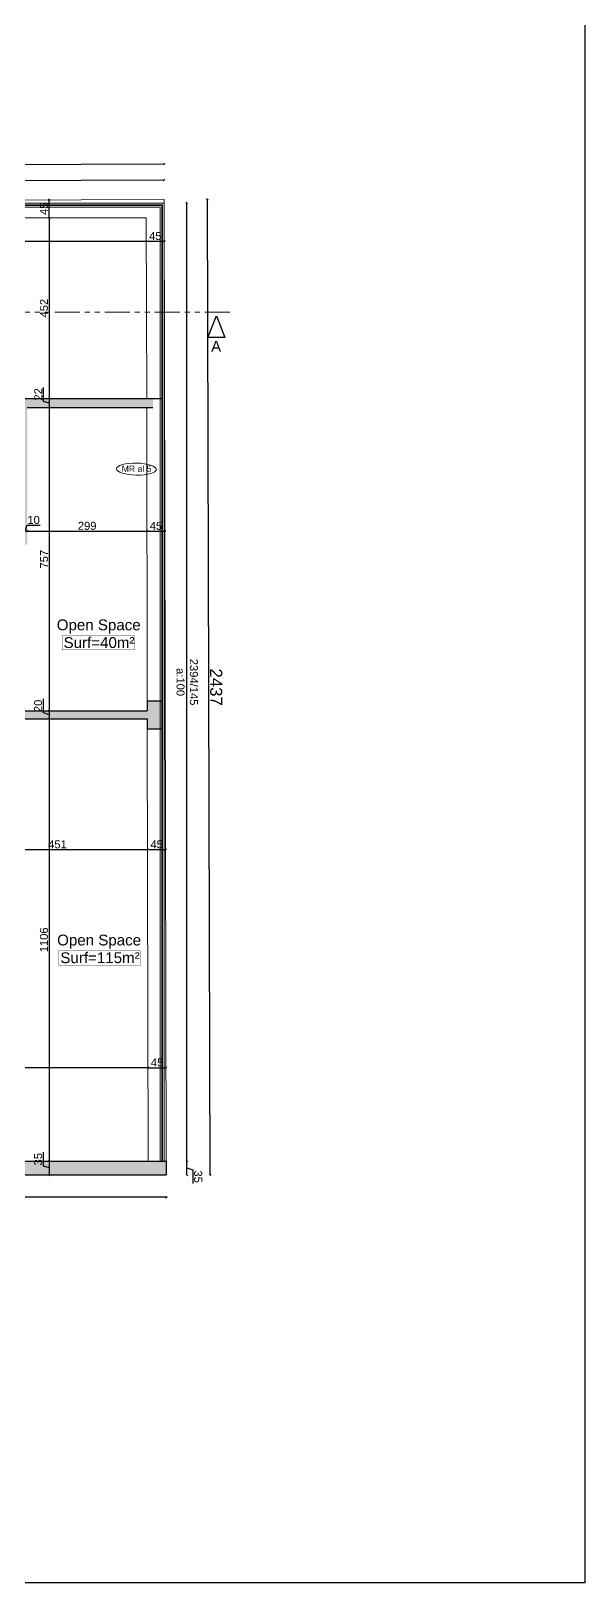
# Model space of a CAD drawing. Header units: millimetres. Extents: x 2804 to 3317, y 6834 to 7064.
# Drawn here: x 2864.03 to 2877.87, y 6833.79 to 6872.58 of the extents above; entities that cross this region are included whole.
import ezdxf

# ---------------------------------------------------------------- set-up
doc = ezdxf.new("R2010")
doc.units = ezdxf.units.MM
doc.header["$PDMODE"] = 1
doc.linetypes.add('PHANTOM2', pattern=[1.25, 0.625, -0.125, 0.125, -0.125, 0.125, -0.125])
for name, color, linetype, lineweight in [('cotation', 3, 'Continuous', 30), ('menuise', 50, 'Continuous', 18), ('texte', 3, 'Continuous', 9), ('zin fin', 6, 'Continuous', 9), ('zin menuiserie', 150, 'Continuous', 5), ('Zin mur', 30, 'Continuous', 30)]:
    doc.layers.add(name, color=color, linetype=linetype, lineweight=lineweight)
doc.layers.add('zin hatch mur', color=8, linetype='Continuous')
doc.layers.add('zin texte', color=33, linetype='Continuous')
doc.styles.add('ARIAL', font='arial.ttf')
doc.styles.add('PsikTxtStyle', font='arial.ttf')
doc.styles.get("Standard").update_dxf_attribs({"font": 'arial.ttf'})
doc.dimstyles.new('cotation 100', dxfattribs={"dimtxt": 0.2, "dimasz": 0.04, "dimexe": 0, "dimexo": 0, "dimgap": 0.03, "dimtad": 1, "dimdec": 0, "dimlfac": 100, "dimdsep": 46, "dimtxsty": 'ARIAL', "dimblk": 'OBLIQUE', "dimcen": 0.09, "dimse1": 1, "dimse2": 1, "dimclrd": 256, "dimclre": 256, "dimclrt": 256, "dimadec": 3, "dimazin": 2, "dimtfac": 1, "dimtdec": 0, "dimtofl": 0, "dimtmove": 1, "dimatfit": 3, "dimfxl": 0, "dimtolj": 1, "dimtzin": 0, "dimlwd": -1, "dimlwe": -1, "dimarcsym": 0})

# ---------------------------------------------------------------- blocks, each defined once
blk = doc.blocks.new('_Oblique')
at = {"color": 0, "linetype": 'ByBlock', "lineweight": -2}
blk.add_line((-0.5, -0.5), (0.5, 0.5), dxfattribs=at)
blk = doc.blocks.new('*D112')
at = {"layer": 'cotation', "transparency": 16777216}
blk.add_line((2868.505, 6843.992), (2868.437, 6868.366), dxfattribs=at)
at = {"layer": 'Defpoints', "color": 0, "transparency": 16777216}
for p in [(2867.355, 6868.363), (2868.437, 6868.366), (2867.407, 6843.989)]:
    blk.add_point(p, dxfattribs=at)
at = {"layer": 'cotation', "transparency": 16777216, "xscale": 0.04, "yscale": 0.04, "zscale": 0.04}
for p, rotation in [((2868.437, 6868.366), 90.15959209187983), ((2868.505, 6843.992), 270.1595920918798)]:
    blk.add_blockref('_Oblique', p, dxfattribs=dict(at, rotation=rotation))
at = {"layer": 'cotation', "transparency": 16777216, "insert": (2868.654, 6856.179), "char_height": 0.3, "attachment_point": 5, "rotation": 270.1596, "style": 'ARIAL'}
blk.add_mtext('\\A1;2437', dxfattribs=at)
blk = doc.blocks.new('*D94')
at = {"layer": 'cotation', "transparency": 16777216}
blk.add_line((2863.936, 6860.078), (2866.925, 6860.078), dxfattribs=at)
at = {"layer": 'Defpoints', "color": 0, "transparency": 16777216}
for p in [(2866.925, 6860.078), (2863.936, 6859.893), (2866.925, 6859.892)]:
    blk.add_point(p, dxfattribs=at)
at = {"layer": 'cotation', "transparency": 16777216, "xscale": 0.04, "yscale": 0.04, "zscale": 0.04}
for p, rotation in [((2863.936, 6860.078), 179.9957074835486), ((2866.925, 6860.078), 359.9957074835486)]:
    blk.add_blockref('_Oblique', p, dxfattribs=dict(at, rotation=rotation))
at = {"layer": 'cotation', "transparency": 16777216, "insert": (2865.431, 6860.21), "char_height": 0.2, "attachment_point": 5, "rotation": 359.9957, "style": 'ARIAL'}
blk.add_mtext('\\A1;299', dxfattribs=at)
blk = doc.blocks.new('*D111')
at = {"layer": 'cotation', "transparency": 16777216}
blk.add_line((2866.955, 6846.666), (2857.711, 6846.666), dxfattribs=at)
at = {"layer": 'Defpoints', "color": 0, "transparency": 16777216}
for p in [(2857.711, 6846.666), (2866.955, 6845.678), (2857.711, 6844.336)]:
    blk.add_point(p, dxfattribs=at)
at = {"layer": 'cotation', "transparency": 16777216, "xscale": 0.04, "yscale": 0.04, "zscale": 0.04, "rotation": 180}
blk.add_blockref('_Oblique', (2857.711, 6846.666), dxfattribs=at)
at = {"layer": 'cotation', "transparency": 16777216, "xscale": 0.04, "yscale": 0.04, "zscale": 0.04}
blk.add_blockref('_Oblique', (2866.955, 6846.666), dxfattribs=at)
at = {"layer": 'cotation', "transparency": 16777216, "insert": (2862.333, 6846.798), "char_height": 0.2, "attachment_point": 5, "style": 'ARIAL'}
blk.add_mtext('\\A1;924', dxfattribs=at)
blk = doc.blocks.new('*D113')
at = {"layer": 'cotation', "transparency": 16777216}
blk.add_line((2867.407, 6843.433), (2857.361, 6843.432), dxfattribs=at)
at = {"layer": 'Defpoints', "color": 0, "transparency": 16777216}
for p in [(2857.361, 6843.988), (2867.407, 6843.989), (2857.361, 6843.432)]:
    blk.add_point(p, dxfattribs=at)
at = {"layer": 'cotation', "transparency": 16777216, "xscale": 0.04, "yscale": 0.04, "zscale": 0.04}
for p, rotation in [((2857.361, 6843.432), 180.0086274727701), ((2867.407, 6843.433), 0.008627472770115219)]:
    blk.add_blockref('_Oblique', p, dxfattribs=dict(at, rotation=rotation))
at = {"layer": 'cotation', "transparency": 16777216, "insert": (2862.384, 6843.616), "char_height": 0.3, "attachment_point": 5, "rotation": 0.0086, "style": 'ARIAL'}
blk.add_mtext('\\A1;1005', dxfattribs=at)
blk = doc.blocks.new('*D115')
at = {"layer": 'cotation', "transparency": 16777216}
blk.add_line((2846.042, 6869.186), (2867.352, 6869.258), dxfattribs=at)
at = {"layer": 'Defpoints', "color": 0, "transparency": 16777216}
for p in [(2867.352, 6869.258), (2846.045, 6868.29), (2867.355, 6868.363)]:
    blk.add_point(p, dxfattribs=at)
at = {"layer": 'cotation', "transparency": 16777216, "xscale": 0.04, "yscale": 0.04, "zscale": 0.04}
for p, rotation in [((2846.042, 6869.186), 180.1954016472985), ((2867.352, 6869.258), 0.1954016472984315)]:
    blk.add_blockref('_Oblique', p, dxfattribs=dict(at, rotation=rotation))
at = {"layer": 'cotation', "transparency": 16777216, "insert": (2856.696, 6869.405), "char_height": 0.3, "attachment_point": 5, "rotation": 0.1954, "style": 'ARIAL'}
blk.add_mtext('\\A1;2131', dxfattribs=at)
blk = doc.blocks.new('*D96')
at = {"layer": 'cotation', "transparency": 16777216}
blk.add_line((2857.711, 6867.322), (2866.91, 6867.322), dxfattribs=at)
at = {"layer": 'Defpoints', "color": 0, "transparency": 16777216}
for p in [(2857.711, 6868.176), (2866.91, 6867.322), (2866.91, 6867.146)]:
    blk.add_point(p, dxfattribs=at)
at = {"layer": 'cotation', "transparency": 16777216, "xscale": 0.04, "yscale": 0.04, "zscale": 0.04, "rotation": 180}
blk.add_blockref('_Oblique', (2857.711, 6867.322), dxfattribs=at)
at = {"layer": 'cotation', "transparency": 16777216, "xscale": 0.04, "yscale": 0.04, "zscale": 0.04}
blk.add_blockref('_Oblique', (2866.91, 6867.322), dxfattribs=at)
at = {"layer": 'cotation', "transparency": 16777216, "insert": (2862.311, 6867.454), "char_height": 0.2, "attachment_point": 5, "style": 'ARIAL'}
blk.add_mtext('\\A1;920', dxfattribs=at)
blk = doc.blocks.new('*D452')
at = {"layer": 'cotation', "transparency": 16777216}
blk.add_line((2858.009, 6868.821), (2867.353, 6868.855), dxfattribs=at)
at = {"layer": 'Defpoints', "color": 0, "transparency": 16777216}
for p in [(2867.353, 6868.855), (2858.011, 6868.331), (2867.355, 6868.363)]:
    blk.add_point(p, dxfattribs=at)
at = {"layer": 'cotation', "transparency": 16777216, "xscale": 0.04, "yscale": 0.04, "zscale": 0.04}
for p, rotation in [((2858.009, 6868.821), 180.2042180126509), ((2867.353, 6868.855), 0.2042180126508974)]:
    blk.add_blockref('_Oblique', p, dxfattribs=dict(at, rotation=rotation))
at = {"layer": 'cotation', "transparency": 16777216, "insert": (2862.529, 6868.865), "char_height": 0.2, "attachment_point": 5, "rotation": 0.2042, "style": 'ARIAL'}
blk.add_mtext('\\A1;934/145\\Pa:100', dxfattribs=at)
blk = doc.blocks.new('*D453')
at = {"layer": 'cotation', "transparency": 16777216}
for p, q in [((2867.925, 6843.989), (2867.925, 6844.336)), ((2867.925, 6844.163), (2868.072, 6844.119)), ((2868.072, 6844.119), (2868.072, 6843.771))]:
    blk.add_line(p, q, dxfattribs=at)
at = {"layer": 'Defpoints', "color": 0, "transparency": 16777216}
for p in [(2867.407, 6844.336), (2867.925, 6844.336), (2867.407, 6843.989)]:
    blk.add_point(p, dxfattribs=at)
at = {"layer": 'cotation', "transparency": 16777216, "xscale": 0.04, "yscale": 0.04, "zscale": 0.04}
for p, rotation in [((2867.925, 6844.336), 90.00836985570874), ((2867.925, 6843.989), 270.0083698557087)]:
    blk.add_blockref('_Oblique', p, dxfattribs=dict(at, rotation=rotation))
at = {"layer": 'cotation', "transparency": 16777216, "insert": (2868.204, 6843.945), "char_height": 0.2, "attachment_point": 5, "rotation": 270.0084, "style": 'ARIAL'}
blk.add_mtext('\\A1;35', dxfattribs=at)
blk = doc.blocks.new('*D454')
at = {"layer": 'cotation', "transparency": 16777216}
blk.add_line((2867.925, 6844.336), (2867.921, 6868.276), dxfattribs=at)
at = {"layer": 'Defpoints', "color": 0, "transparency": 16777216}
for p in [(2867.354, 6868.276), (2867.921, 6868.276), (2867.407, 6844.336)]:
    blk.add_point(p, dxfattribs=at)
at = {"layer": 'cotation', "transparency": 16777216, "xscale": 0.04, "yscale": 0.04, "zscale": 0.04}
for p, rotation in [((2867.921, 6868.276), 90.00836985570874), ((2867.925, 6844.336), 270.0083698557087)]:
    blk.add_blockref('_Oblique', p, dxfattribs=dict(at, rotation=rotation))
at = {"layer": 'cotation', "transparency": 16777216, "insert": (2867.93, 6856.306), "char_height": 0.2, "attachment_point": 5, "rotation": 270.0084, "style": 'ARIAL'}
blk.add_mtext('\\A1;2394/145\\Pa:100', dxfattribs=at)
blk = doc.blocks.new('*D912')
at = {"layer": 'cotation', "transparency": 16777216}
blk.add_line((2866.925, 6860.078), (2867.376, 6860.077), dxfattribs=at)
at = {"layer": 'Defpoints', "color": 0, "transparency": 16777216}
for p in [(2867.376, 6860.077), (2866.925, 6859.892), (2867.376, 6859.728)]:
    blk.add_point(p, dxfattribs=at)
at = {"layer": 'cotation', "transparency": 16777216, "xscale": 0.04, "yscale": 0.04, "zscale": 0.04}
for p, rotation in [((2866.925, 6860.078), 179.9957074835486), ((2867.376, 6860.077), 359.9957074835486)]:
    blk.add_blockref('_Oblique', p, dxfattribs=dict(at, rotation=rotation))
at = {"layer": 'cotation', "transparency": 16777216, "insert": (2867.151, 6860.209), "char_height": 0.2, "attachment_point": 5, "rotation": 359.9957, "style": 'ARIAL'}
blk.add_mtext('\\A1;45', dxfattribs=at)
blk = doc.blocks.new('*D913')
at = {"layer": 'cotation', "transparency": 16777216}
for p, q in [((2863.936, 6860.078), (2863.836, 6860.078)), ((2863.886, 6860.078), (2863.93, 6860.225)), ((2863.93, 6860.225), (2864.257, 6860.225))]:
    blk.add_line(p, q, dxfattribs=at)
at = {"layer": 'Defpoints', "color": 0, "transparency": 16777216}
for p in [(2863.836, 6860.078), (2863.836, 6859.841), (2863.936, 6859.893)]:
    blk.add_point(p, dxfattribs=at)
at = {"layer": 'cotation', "transparency": 16777216, "xscale": 0.04, "yscale": 0.04, "zscale": 0.04}
for p, rotation in [((2863.836, 6860.078), 179.9957074835486), ((2863.936, 6860.078), 359.9957074835486)]:
    blk.add_blockref('_Oblique', p, dxfattribs=dict(at, rotation=rotation))
at = {"layer": 'cotation', "transparency": 16777216, "insert": (2864.094, 6860.357), "char_height": 0.2, "attachment_point": 5, "rotation": 359.9957, "style": 'ARIAL'}
blk.add_mtext('\\A1;10', dxfattribs=at)
blk = doc.blocks.new('*D920')
at = {"layer": 'cotation', "transparency": 16777216}
blk.add_line((2866.955, 6846.666), (2867.403, 6846.666), dxfattribs=at)
at = {"layer": 'Defpoints', "color": 0, "transparency": 16777216}
for p in [(2867.403, 6846.666), (2867.403, 6846.431), (2866.955, 6845.678)]:
    blk.add_point(p, dxfattribs=at)
at = {"layer": 'cotation', "transparency": 16777216, "xscale": 0.04, "yscale": 0.04, "zscale": 0.04, "rotation": 180}
blk.add_blockref('_Oblique', (2866.955, 6846.666), dxfattribs=at)
at = {"layer": 'cotation', "transparency": 16777216, "xscale": 0.04, "yscale": 0.04, "zscale": 0.04}
blk.add_blockref('_Oblique', (2867.403, 6846.666), dxfattribs=at)
at = {"layer": 'cotation', "transparency": 16777216, "insert": (2867.179, 6846.798), "char_height": 0.2, "attachment_point": 5, "style": 'ARIAL'}
blk.add_mtext('\\A1;45', dxfattribs=at)
blk = doc.blocks.new('*D923')
at = {"layer": 'cotation', "transparency": 16777216}
blk.add_line((2862.436, 6852.118), (2866.943, 6852.118), dxfattribs=at)
at = {"layer": 'Defpoints', "color": 0, "transparency": 16777216}
for p in [(2866.943, 6852.118), (2862.436, 6851.64), (2866.943, 6851.683)]:
    blk.add_point(p, dxfattribs=at)
at = {"layer": 'cotation', "transparency": 16777216, "xscale": 0.04, "yscale": 0.04, "zscale": 0.04, "rotation": 180}
blk.add_blockref('_Oblique', (2862.436, 6852.118), dxfattribs=at)
at = {"layer": 'cotation', "transparency": 16777216, "xscale": 0.04, "yscale": 0.04, "zscale": 0.04}
blk.add_blockref('_Oblique', (2866.943, 6852.118), dxfattribs=at)
at = {"layer": 'cotation', "transparency": 16777216, "insert": (2864.689, 6852.25), "char_height": 0.2, "attachment_point": 5, "style": 'ARIAL'}
blk.add_mtext('\\A1;451', dxfattribs=at)
blk = doc.blocks.new('*D924')
at = {"layer": 'cotation', "transparency": 16777216}
blk.add_line((2866.943, 6852.118), (2867.392, 6852.118), dxfattribs=at)
at = {"layer": 'Defpoints', "color": 0, "transparency": 16777216}
for p in [(2867.392, 6852.118), (2866.943, 6851.683), (2867.392, 6851.853)]:
    blk.add_point(p, dxfattribs=at)
at = {"layer": 'cotation', "transparency": 16777216, "xscale": 0.04, "yscale": 0.04, "zscale": 0.04, "rotation": 180}
blk.add_blockref('_Oblique', (2866.943, 6852.118), dxfattribs=at)
at = {"layer": 'cotation', "transparency": 16777216, "xscale": 0.04, "yscale": 0.04, "zscale": 0.04}
blk.add_blockref('_Oblique', (2867.392, 6852.118), dxfattribs=at)
at = {"layer": 'cotation', "transparency": 16777216, "insert": (2867.167, 6852.25), "char_height": 0.2, "attachment_point": 5, "style": 'ARIAL'}
blk.add_mtext('\\A1;45', dxfattribs=at)
blk = doc.blocks.new('*D926')
at = {"layer": 'cotation', "transparency": 16777216}
blk.add_line((2866.91, 6867.322), (2867.36, 6867.322), dxfattribs=at)
at = {"layer": 'Defpoints', "color": 0, "transparency": 16777216}
for p in [(2866.91, 6867.146), (2867.36, 6867.322), (2867.36, 6867.257)]:
    blk.add_point(p, dxfattribs=at)
at = {"layer": 'cotation', "transparency": 16777216, "xscale": 0.04, "yscale": 0.04, "zscale": 0.04, "rotation": 180}
blk.add_blockref('_Oblique', (2866.91, 6867.322), dxfattribs=at)
at = {"layer": 'cotation', "transparency": 16777216, "xscale": 0.04, "yscale": 0.04, "zscale": 0.04}
blk.add_blockref('_Oblique', (2867.36, 6867.322), dxfattribs=at)
at = {"layer": 'cotation', "transparency": 16777216, "insert": (2867.135, 6867.453), "char_height": 0.2, "attachment_point": 5, "style": 'ARIAL'}
blk.add_mtext('\\A1;45', dxfattribs=at)
blk = doc.blocks.new('*D927')
at = {"layer": 'cotation', "transparency": 16777216}
blk.add_line((2864.485, 6867.911), (2864.485, 6863.391), dxfattribs=at)
at = {"layer": 'Defpoints', "color": 0, "transparency": 16777216}
for p in [(2866.299, 6867.911), (2864.485, 6863.391), (2866.298, 6863.391)]:
    blk.add_point(p, dxfattribs=at)
at = {"layer": 'cotation', "transparency": 16777216, "xscale": 0.04, "yscale": 0.04, "zscale": 0.04}
for p, rotation in [((2864.485, 6867.911), 90), ((2864.485, 6863.391), 270)]:
    blk.add_blockref('_Oblique', p, dxfattribs=dict(at, rotation=rotation))
at = {"layer": 'cotation', "transparency": 16777216, "insert": (2864.353, 6865.651), "char_height": 0.2, "attachment_point": 5, "rotation": 90, "style": 'ARIAL'}
blk.add_mtext('\\A1;452', dxfattribs=at)
blk = doc.blocks.new('*D928')
at = {"layer": 'cotation', "transparency": 16777216}
for p, q in [((2864.34, 6863.322), (2864.34, 6863.67)), ((2864.485, 6863.278), (2864.34, 6863.322)), ((2864.485, 6863.391), (2864.485, 6863.166))]:
    blk.add_line(p, q, dxfattribs=at)
at = {"layer": 'Defpoints', "color": 0, "transparency": 16777216}
for p in [(2864.485, 6863.166), (2866.155, 6863.166), (2866.298, 6863.391)]:
    blk.add_point(p, dxfattribs=at)
at = {"layer": 'cotation', "transparency": 16777216, "xscale": 0.04, "yscale": 0.04, "zscale": 0.04}
for p, rotation in [((2864.485, 6863.391), 90), ((2864.485, 6863.166), 270)]:
    blk.add_blockref('_Oblique', p, dxfattribs=dict(at, rotation=rotation))
at = {"layer": 'cotation', "transparency": 16777216, "insert": (2864.21, 6863.496), "char_height": 0.2, "attachment_point": 5, "rotation": 90, "style": 'ARIAL'}
blk.add_mtext('\\A1;22', dxfattribs=at)
blk = doc.blocks.new('*D929')
at = {"layer": 'cotation', "transparency": 16777216}
blk.add_line((2864.485, 6863.166), (2864.485, 6855.591), dxfattribs=at)
at = {"layer": 'Defpoints', "color": 0, "transparency": 16777216}
for p in [(2866.155, 6863.166), (2864.485, 6855.591), (2865.609, 6855.591)]:
    blk.add_point(p, dxfattribs=at)
at = {"layer": 'cotation', "transparency": 16777216, "xscale": 0.04, "yscale": 0.04, "zscale": 0.04}
for p, rotation in [((2864.485, 6863.166), 90), ((2864.485, 6855.591), 270)]:
    blk.add_blockref('_Oblique', p, dxfattribs=dict(at, rotation=rotation))
at = {"layer": 'cotation', "transparency": 16777216, "insert": (2864.354, 6859.378), "char_height": 0.2, "attachment_point": 5, "rotation": 90, "style": 'ARIAL'}
blk.add_mtext('\\A1;757', dxfattribs=at)
blk = doc.blocks.new('*D930')
at = {"layer": 'cotation', "transparency": 16777216}
for p, q in [((2864.338, 6855.535), (2864.338, 6855.885)), ((2864.485, 6855.491), (2864.338, 6855.535)), ((2864.485, 6855.591), (2864.485, 6855.391))]:
    blk.add_line(p, q, dxfattribs=at)
at = {"layer": 'Defpoints', "color": 0, "transparency": 16777216}
for p in [(2864.485, 6855.391), (2865.586, 6855.391), (2865.609, 6855.591)]:
    blk.add_point(p, dxfattribs=at)
at = {"layer": 'cotation', "transparency": 16777216, "xscale": 0.04, "yscale": 0.04, "zscale": 0.04}
for p, rotation in [((2864.485, 6855.591), 90), ((2864.485, 6855.391), 270)]:
    blk.add_blockref('_Oblique', p, dxfattribs=dict(at, rotation=rotation))
at = {"layer": 'cotation', "transparency": 16777216, "insert": (2864.206, 6855.71), "char_height": 0.2, "attachment_point": 5, "rotation": 90, "style": 'ARIAL'}
blk.add_mtext('\\A1;20', dxfattribs=at)
blk = doc.blocks.new('*D931')
at = {"layer": 'cotation', "transparency": 16777216}
blk.add_line((2864.485, 6855.391), (2864.485, 6844.336), dxfattribs=at)
at = {"layer": 'Defpoints', "color": 0, "transparency": 16777216}
for p in [(2865.586, 6855.391), (2864.485, 6844.336), (2865.513, 6844.336)]:
    blk.add_point(p, dxfattribs=at)
at = {"layer": 'cotation', "transparency": 16777216, "xscale": 0.04, "yscale": 0.04, "zscale": 0.04}
for p, rotation in [((2864.485, 6855.391), 90), ((2864.485, 6844.336), 270)]:
    blk.add_blockref('_Oblique', p, dxfattribs=dict(at, rotation=rotation))
at = {"layer": 'cotation', "transparency": 16777216, "insert": (2864.353, 6849.864), "char_height": 0.2, "attachment_point": 5, "rotation": 90, "style": 'ARIAL'}
blk.add_mtext('\\A1;1106', dxfattribs=at)
blk = doc.blocks.new('*D932')
at = {"layer": 'cotation', "transparency": 16777216}
for p, q in [((2864.338, 6844.207), (2864.338, 6844.555)), ((2864.485, 6844.163), (2864.338, 6844.207)), ((2864.485, 6844.336), (2864.485, 6843.989))]:
    blk.add_line(p, q, dxfattribs=at)
at = {"layer": 'Defpoints', "color": 0, "transparency": 16777216}
for p in [(2865.513, 6844.336), (2864.485, 6843.989), (2865.414, 6843.989)]:
    blk.add_point(p, dxfattribs=at)
at = {"layer": 'cotation', "transparency": 16777216, "xscale": 0.04, "yscale": 0.04, "zscale": 0.04}
for p, rotation in [((2864.485, 6844.336), 90), ((2864.485, 6843.989), 270)]:
    blk.add_blockref('_Oblique', p, dxfattribs=dict(at, rotation=rotation))
at = {"layer": 'cotation', "transparency": 16777216, "insert": (2864.206, 6844.381), "char_height": 0.2, "attachment_point": 5, "rotation": 90, "style": 'ARIAL'}
blk.add_mtext('\\A1;35', dxfattribs=at)
blk = doc.blocks.new('*D933')
at = {"layer": 'cotation', "transparency": 16777216}
blk.add_line((2864.485, 6867.911), (2864.485, 6868.358), dxfattribs=at)
at = {"layer": 'Defpoints', "color": 0, "transparency": 16777216}
for p in [(2864.485, 6868.358), (2865.269, 6868.358), (2866.299, 6867.911)]:
    blk.add_point(p, dxfattribs=at)
at = {"layer": 'cotation', "transparency": 16777216, "xscale": 0.04, "yscale": 0.04, "zscale": 0.04}
for p, rotation in [((2864.485, 6868.358), 90), ((2864.485, 6867.911), 270)]:
    blk.add_blockref('_Oblique', p, dxfattribs=dict(at, rotation=rotation))
at = {"layer": 'cotation', "transparency": 16777216, "insert": (2864.354, 6868.135), "char_height": 0.2, "attachment_point": 5, "rotation": 90, "style": 'ARIAL'}
blk.add_mtext('\\A1;45', dxfattribs=at)
blk = doc.blocks.new('mral5')
at = {"layer": 'menuise'}
blk.add_ellipse((2866.663, 6861.629), major_axis=(-0.498, 0.009), ratio=0.29928, start_param=-1.570796, end_param=4.712389, dxfattribs=at)
at = {"layer": 'menuise', "insert": (2866.295, 6861.715), "char_height": 0.1544, "width": 2.34126, "attachment_point": 1, "style": 'PsikTxtStyle'}
blk.add_mtext('MR al 5', dxfattribs=at)

msp = doc.modelspace()

# ---------------------------------------------------------------- hatches: boundary and pattern name
at = {"layer": 'zin hatch mur'}
h = msp.add_hatch(color=256, dxfattribs=at)
h.dxf.hatch_style = 1
h.paths.add_polyline_path([(2857.754, 6858.847), (2857.613, 6858.705), (2857.913, 6858.405), (2857.843, 6858.334), (2857.913, 6858.263), (2858.125, 6858.475)], flags=17)
h.paths.add_polyline_path([(2857.348, 6857.698), (2857.277, 6857.768), (2857.206, 6857.698), (2856.906, 6857.998), (2856.835, 6857.927), (2857.136, 6857.627), (2857.065, 6857.556), (2857.136, 6857.485)], flags=17)
h.paths.add_polyline_path([(2866.935, 6855.391), (2866.935, 6855.141), (2867.296, 6855.141), (2867.296, 6855.841), (2866.934, 6855.841), (2866.934, 6855.591), (2863.166, 6855.591), (2860.711, 6858.047), (2860.711, 6858.641), (2860.511, 6858.641), (2860.511, 6857.964), (2861.237, 6857.238), (2861.11, 6857.112), (2861.252, 6856.97), (2861.378, 6857.097), (2863.084, 6855.391)])
h.paths.add_polyline_path([(2856.358, 6856.708), (2857.136, 6857.485), (2857.065, 6857.556), (2856.428, 6856.92), (2856.128, 6857.22), (2855.986, 6857.079)], flags=17)
h.paths.add_polyline_path([(2857.361, 6862.991), (2857.711, 6862.991), (2857.711, 6867.911), (2858.011, 6867.911), (2858.011, 6868.331), (2857.361, 6868.329)])
h.paths.add_polyline_path([(2857.082, 6861.498), (2857.329, 6861.25), (2857.47, 6861.391), (2857.711, 6861.584), (2857.711, 6862.391), (2857.361, 6862.391), (2857.361, 6861.777)])
h.paths.add_polyline_path([(2856.481, 6860.402), (2856.233, 6860.649), (2851.533, 6855.949), (2851.533, 6854.133), (2853.253, 6852.414), (2855.069, 6852.414), (2856.313, 6853.658), (2856.406, 6853.565), (2856.656, 6853.815), (2856.457, 6854.014), (2859.381, 6856.937), (2860.3, 6856.018), (2860.545, 6856.263), (2860.403, 6856.405), (2860.3, 6856.301), (2859.115, 6857.485), (2858.903, 6857.273), (2858.974, 6857.203), (2859.045, 6857.273), (2859.31, 6857.008), (2858.391, 6856.089), (2858.125, 6856.354), (2858.196, 6856.425), (2858.125, 6856.496), (2857.913, 6856.283), (2857.984, 6856.213), (2858.055, 6856.283), (2858.32, 6856.018), (2857.825, 6855.523), (2857.56, 6855.788), (2857.631, 6855.859), (2857.56, 6855.93), (2857.348, 6855.718), (2857.613, 6855.453), (2854.924, 6852.764), (2853.447, 6852.764), (2851.883, 6854.328), (2851.883, 6855.804), (2856.199, 6860.119), (2856.34, 6859.978), (2856.481, 6860.119), (2856.34, 6860.261)])
h = msp.add_hatch(color=256, dxfattribs=at)
h.dxf.hatch_style = 1
h.paths.add_polyline_path([(2861.876, 6861.591), (2861.876, 6862.191), (2862.361, 6862.191), (2862.361, 6861.591)], flags=16)
h.paths.add_polyline_path([(2862.311, 6861.641), (2862.011, 6861.641), (2862.241, 6861.711), (2862.311, 6862.116)], flags=0)
h.paths.add_polyline_path([(2867.076, 6863.166), (2867.076, 6863.391), (2863.636, 6863.391), (2863.636, 6863.291), (2863.736, 6863.291), (2863.736, 6861.591), (2862.461, 6861.591), (2862.461, 6863.291), (2862.836, 6863.291), (2862.836, 6863.391), (2861.861, 6863.391), (2861.861, 6863.291), (2862.361, 6863.291), (2862.361, 6862.291), (2861.776, 6862.291), (2861.776, 6861.591), (2860.711, 6861.591), (2860.711, 6863.291), (2861.061, 6863.291), (2861.061, 6863.391), (2860.611, 6863.391), (2860.611, 6861.591), (2860.373, 6861.591), (2860.373, 6861.391), (2860.511, 6861.391), (2860.511, 6859.641), (2860.711, 6859.641), (2860.711, 6859.741), (2862.836, 6859.741), (2862.836, 6859.841), (2862.461, 6859.841), (2862.461, 6859.941), (2862.361, 6859.941), (2862.361, 6859.841), (2860.711, 6859.841), (2860.711, 6861.391), (2862.361, 6861.391), (2862.361, 6860.741), (2862.461, 6860.741), (2862.461, 6861.391), (2863.836, 6861.391), (2863.836, 6859.841), (2863.736, 6859.841), (2863.736, 6859.741), (2863.936, 6859.741), (2863.936, 6863.166)])
h = msp.add_hatch(color=256, dxfattribs=at)
h.dxf.hatch_style = 1
h.paths.add_polyline_path([(2857.711, 6852.755), (2857.502, 6852.963), (2857.255, 6852.716), (2857.361, 6852.61), (2857.361, 6852.441), (2857.711, 6852.441)])
h.paths.add_polyline_path([(2857.711, 6849.441), (2857.361, 6849.441), (2857.361, 6847.736), (2857.711, 6847.736)])
h.paths.add_polyline_path([(2867.406, 6844.336), (2867.407, 6844.335), (2867.407, 6844.336), (2862.436, 6844.336), (2862.436, 6844.964), (2862.336, 6844.964), (2862.336, 6844.336), (2861.336, 6844.336), (2861.336, 6844.836), (2860.636, 6844.836), (2860.636, 6845.884), (2862.336, 6845.884), (2862.336, 6845.764), (2862.436, 6845.764), (2862.436, 6845.984), (2860.536, 6845.984), (2860.536, 6844.336), (2857.711, 6844.336), (2857.711, 6844.736), (2857.361, 6844.736), (2857.361, 6843.988), (2867.422, 6843.989), (2867.409, 6843.99)])
h.paths.add_polyline_path([(2861.236, 6844.336), (2860.636, 6844.336), (2860.636, 6844.736), (2861.236, 6844.736)], flags=16)
h.paths.add_polyline_path([(2861.186, 6844.386), (2860.686, 6844.386), (2861.116, 6844.456), (2861.186, 6844.686)], flags=0)
h.paths.add_polyline_path([(2861.186, 6844.686), (2861.116, 6844.456), (2860.686, 6844.386), (2861.186, 6844.386)], flags=0)

# ---------------------------------------------------------------- linework, layer by layer
at = {"layer": 'cotation'}
msp.add_lwpolyline([(2877.87, 6833.791), (2838.348, 6833.791), (2838.348, 6874.314), (2877.87, 6874.314)], close=True, dxfattribs=at)
msp.add_lwpolyline([(2868.66, 6865.457), (2868.873, 6864.914), (2868.447, 6864.914), (2868.66, 6865.457)], dxfattribs=at)
at = {"layer": 'texte', "linetype": 'PHANTOM2', "lineweight": 9}
msp.add_line((2868.999, 6865.549), (2844.992, 6865.549), dxfattribs=at)
at = {"layer": 'zin fin'}
for p, q in [((2858.011, 6868.331), (2867.358, 6868.363)), ((2867.358, 6868.363), (2867.408, 6844.336)), ((2866.909, 6867.911), (2858.011, 6867.911)), ((2866.909, 6867.911), (2866.919, 6863.39)), ((2866.919, 6863.165), (2866.934, 6855.841)), ((2866.935, 6855.141), (2866.958, 6844.336)), ((2867.322, 6843.989), (2867.322, 6843.989)), ((2867.372, 6843.989), (2867.372, 6843.989))]:
    msp.add_line(p, q, dxfattribs=at)
at = {"layer": 'zin menuiserie'}
for p, q in [((2867.354, 6868.276), (2858.011, 6868.276)), ((2867.314, 6868.236), (2858.011, 6868.236)), ((2867.294, 6868.216), (2858.011, 6868.216)), ((2867.294, 6868.216), (2867.294, 6844.336)), ((2867.314, 6868.236), (2867.314, 6844.336)), ((2867.354, 6868.276), (2867.354, 6844.336)), ((2867.254, 6868.176), (2858.011, 6868.176)), ((2867.254, 6868.176), (2867.254, 6844.336))]:
    msp.add_line(p, q, dxfattribs=at)
at = {"layer": 'Zin mur'}
for p, q in [((2863.636, 6863.391), (2867.296, 6863.39)), ((2863.936, 6863.166), (2867.076, 6863.165)), ((2866.934, 6855.841), (2867.296, 6855.841)), ((2866.934, 6855.841), (2866.935, 6855.591)), ((2867.296, 6855.841), (2867.296, 6855.141)), ((2863.084, 6855.391), (2866.935, 6855.391)), ((2863.166, 6855.591), (2866.935, 6855.591)), ((2866.935, 6855.391), (2866.935, 6855.141)), ((2866.935, 6855.141), (2867.296, 6855.141)), ((2862.436, 6844.336), (2867.407, 6844.336)), ((2867.407, 6844.336), (2867.407, 6843.989)), ((2857.361, 6843.988), (2867.407, 6843.989))]:
    msp.add_line(p, q, dxfattribs=at)
at = {"layer": 'zin texte', "const_width": 0.01}
for points in [[(2864.807, 6857.468), (2866.612, 6857.468), (2866.612, 6857.111), (2864.807, 6857.111)], [(2864.717, 6849.59), (2866.763, 6849.59), (2866.763, 6849.233), (2864.717, 6849.233)]]:
    msp.add_lwpolyline(points, close=True, dxfattribs=at)

# ---------------------------------------------------------------- block references
at = {"layer": 'cotation'}
msp.add_blockref('mral5', (0, 0), dxfattribs=at)

# ---------------------------------------------------------------- texts
at = {"layer": 'zin texte', "char_height": 0.27, "attachment_point": 1}
for s, insert in [('A', (2868.529, 6864.832)), ('Open Space', (2864.672, 6857.871)), ('Surf=40m²', (2864.843, 6857.429)), ('Open Space', (2864.682, 6849.994)), ('Surf=115m²', (2864.763, 6849.552))]:
    msp.add_mtext_dynamic_manual_height_columns(s, width=34.10317, gutter_width=12.5, heights=[0], dxfattribs=dict(at, insert=insert))

# ---------------------------------------------------------------- dimensions: what is measured, and where the dimension line sits
at = {"layer": 'cotation'}
for base, p1, angle, picture, middle in [((2867.352, 6869.258), (2846.045, 6868.29), 0.1954, '*D115', (2856.696, 6869.405)), ((2868.437, 6868.366), (2867.407, 6843.989), 270.1596, '*D112', (2868.654, 6856.179))]:
    dim = msp.add_linear_dim(base=base, p1=p1, p2=(2867.355, 6868.363), angle=angle, dimstyle='cotation 100', override={"dimtxt": 0.3}, dxfattribs=at)
    dim.commit()
    dim.dimension.update_dxf_attribs({"geometry": picture, "text_midpoint": middle})
for base, p1, p2, angle, picture, middle in [((2867.353, 6868.855), (2858.011, 6868.331), (2867.355, 6868.363), 180.2042, '*D452', (2862.53, 6868.565)), ((2867.921, 6868.276), (2867.407, 6844.336), (2867.354, 6868.276), 270.0084, '*D454', (2867.629, 6856.306))]:
    dim = msp.add_linear_dim(base=base, p1=p1, p2=p2, angle=angle, text='<>/145\\Pa:100', dimstyle='cotation 100', dxfattribs=at)
    dim.commit()
    dim.dimension.update_dxf_attribs({"geometry": picture, "text_midpoint": middle, "dimtype": 128})
for base, p1, p2, angle, picture, middle in [((2864.485, 6868.358), (2866.299, 6867.911), (2865.269, 6868.358), 90, '*D933', (2864.354, 6868.135)), ((2864.485, 6863.391), (2866.299, 6867.911), (2866.298, 6863.391), 90, '*D927', (2864.353, 6865.651)), ((2864.48549, 6863.1656), (2866.29793, 6863.39055), (2866.15546, 6863.1656), 90, '*D928', (2864.20967, 6863.3517)), ((2864.4855, 6855.5912), (2866.1555, 6863.1656), (2865.6086, 6855.5912), 90, '*D929', (2864.3538, 6859.3784)), ((2863.836, 6860.078), (2863.936, 6859.893), (2863.836, 6859.841), 179.9957, '*D913', (2863.96, 6860.357)), ((2867.376, 6860.077), (2866.925, 6859.892), (2867.376, 6859.728), 179.9957, '*D912', (2867.151, 6860.209)), ((2864.485, 6855.391), (2865.609, 6855.591), (2865.586, 6855.391), 90, '*D930', (2864.206, 6855.565)), ((2864.48549, 6844.33615), (2865.58611, 6855.39117), (2865.51284, 6844.33615), 90, '*D931', (2864.35338, 6849.86366)), ((2866.943, 6852.118), (2862.436, 6851.64), (2866.943, 6851.683), 180, '*D923', (2864.689, 6852.25)), ((2867.392, 6852.118), (2866.943, 6851.683), (2867.392, 6851.853), 180, '*D924', (2867.167, 6852.25)), ((2857.711, 6846.666), (2866.955, 6845.678), (2857.711, 6844.336), 0, '*D111', (2862.333, 6846.798)), ((2867.403, 6846.666), (2866.955, 6845.678), (2867.403, 6846.431), 0, '*D920', (2867.179, 6846.798)), ((2864.485, 6843.989), (2865.513, 6844.336), (2865.414, 6843.989), 90, '*D932', (2864.206, 6844.237))]:
    dim = msp.add_linear_dim(base=base, p1=p1, p2=p2, angle=angle, dimstyle='cotation 100', dxfattribs=at)
    dim.commit()
    dim.dimension.update_dxf_attribs({"geometry": picture, "text_midpoint": middle})
for base, p1, p2, picture, middle in [((2866.91, 6867.322), (2857.711, 6868.176), (2866.91, 6867.146), '*D96', (2862.311, 6867.454)), ((2867.36, 6867.322), (2866.91, 6867.146), (2867.36, 6867.257), '*D926', (2867.135, 6867.453))]:
    dim = msp.add_linear_dim(base=base, p1=p1, p2=p2, dimstyle='cotation 100', dxfattribs=at)
    dim.commit()
    dim.dimension.update_dxf_attribs({"geometry": picture, "text_midpoint": middle})
for p1, p2, distance, picture, middle in [((2863.936, 6859.893), (2866.925, 6859.892), 0.185, '*D94', (2865.431, 6860.21)), ((2867.407, 6843.989), (2867.407, 6844.336), -0.518, '*D453', (2868.204, 6844.089))]:
    dim = msp.add_aligned_dim(p1=p1, p2=p2, distance=distance, dimstyle='cotation 100', dxfattribs=at)
    dim.commit()
    dim.dimension.update_dxf_attribs({"geometry": picture, "text_midpoint": middle})
dim = msp.add_aligned_dim(p1=(2867.407, 6843.989), p2=(2857.361, 6843.988), distance=0.556, dimstyle='cotation 100', override={"dimtxt": 0.3}, dxfattribs=at)
dim.commit()
dim.dimension.update_dxf_attribs({"geometry": '*D113', "text_midpoint": (2862.384, 6843.616)})

doc.saveas('drawing.dxf')
